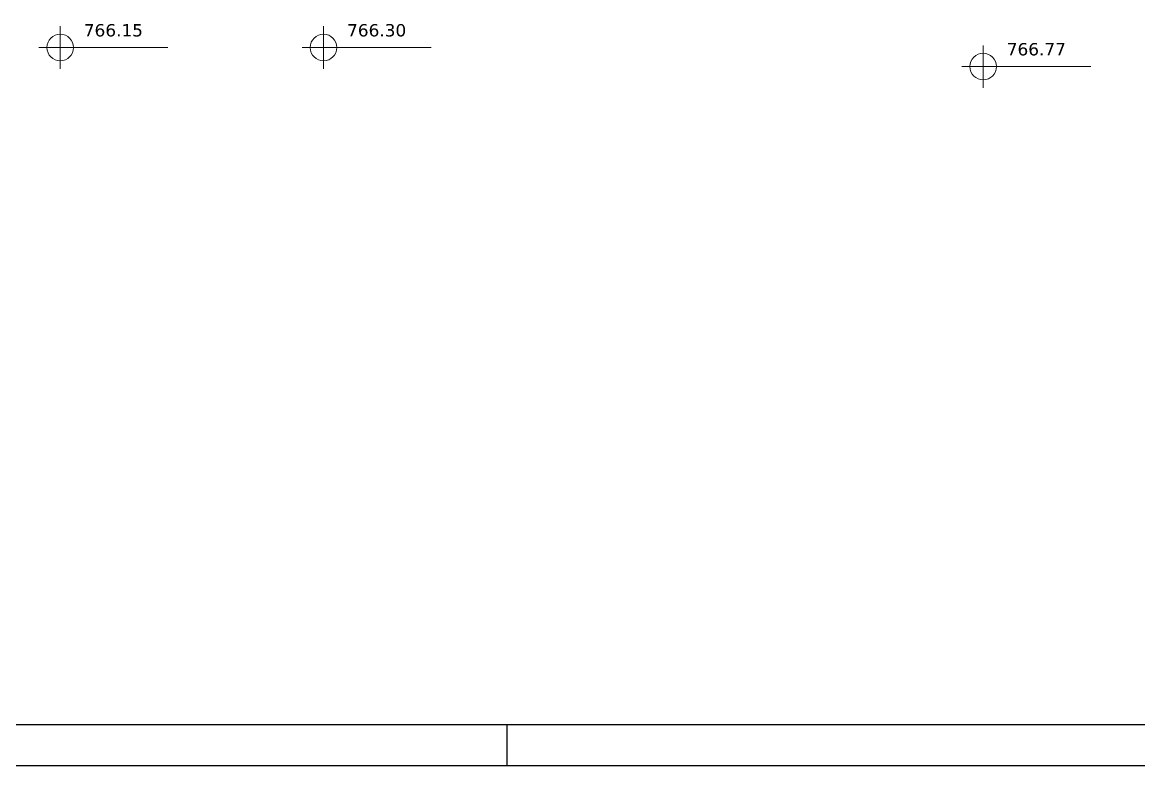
# Model space of a CAD drawing. Extents: x -4172 to 5482, y -2094 to 2406.
# Drawn here: x -1583 to -223, y -2094 to -1188 of the extents above; entities that cross this region are included whole.
import ezdxf

# ---------------------------------------------------------------- set-up
doc = ezdxf.new("R2010")
doc.units = 0
doc.header["$LTSCALE"] = 50
doc.header["$MEASUREMENT"] = 0
doc.layers.add('A-ANNO-NOTE', color=253, linetype='CONTINUOUS', lineweight=9)
doc.layers.add('F-MARGEM', color=1, linetype='CONTINUOUS')
doc.styles.add('Verdana_3', font='verdana.ttf', dxfattribs={"height": 20})

# ---------------------------------------------------------------- blocks, each defined once
blk = doc.blocks.new('A0-4L_900')
at = {"layer": 'F-MARGEM', "color": 2}
blk.add_line((63.4, 1), (63.4, 0), dxfattribs=at)
blk.add_lwpolyline([(0, 0), (0, 90), (192.9, 90), (192.9, 0)], close=True, dxfattribs=at)
at = {"layer": 'F-MARGEM', "color": 7}
blk.add_lwpolyline([(2.5, 89), (191.9, 89), (191.9, 1), (2.5, 1)], close=True, dxfattribs=at)
blk = doc.blocks.new('LGN-COTA - LGN-COTA-475391-Térreo')
at = {"layer": 'A-ANNO-NOTE'}
for p, q in [((-0.009, -0.238), (-0.009, 0.28)), ((-0.268, 0.021), (1.302, 0.021))]:
    blk.add_line(p, q, dxfattribs=at)
for centre, start, end in [((-0.009, 0.022), 90, 180), ((-0.009, 0.021), 360, 90), ((-0.009, 0.021), 180, 270), ((-0.009, 0.021), 270, 0)]:
    blk.add_arc(centre, 0.162, start, end, dxfattribs=at)
blk = doc.blocks.new('zw$7512')
at = {"layer": 'A-ANNO-NOTE', "xscale": 100, "yscale": 100, "zscale": 100}
for p in [(-1336.4, -1435.3), (-1015.7, -1435.3), (-212.2, -1458.5)]:
    blk.add_blockref('LGN-COTA - LGN-COTA-475391-Térreo', p, dxfattribs=at)
at = {"layer": 'A-ANNO-NOTE', "style": 'Verdana_3'}
for s, p in [('766.15', (-1308.6, -1419.6)), ('766.30', (-987.9, -1419.6)), ('766.77', (-184.4, -1442.7))]:
    blk.add_text(s, height=15, dxfattribs=at).set_placement(p)

msp = doc.modelspace()

# ---------------------------------------------------------------- block references
at = {"layer": 'A-ANNO-NOTE', "linetype": 'Continuous'}
msp.add_blockref('zw$7512', (-199.5, 214), dxfattribs=at)
at = {"layer": 'F-MARGEM', "linetype": 'Continuous', "xscale": 50, "yscale": 50, "zscale": 50}
msp.add_blockref('A0-4L_900', (-4162.872, -2094.493), dxfattribs=at)

doc.saveas('drawing.dxf')
